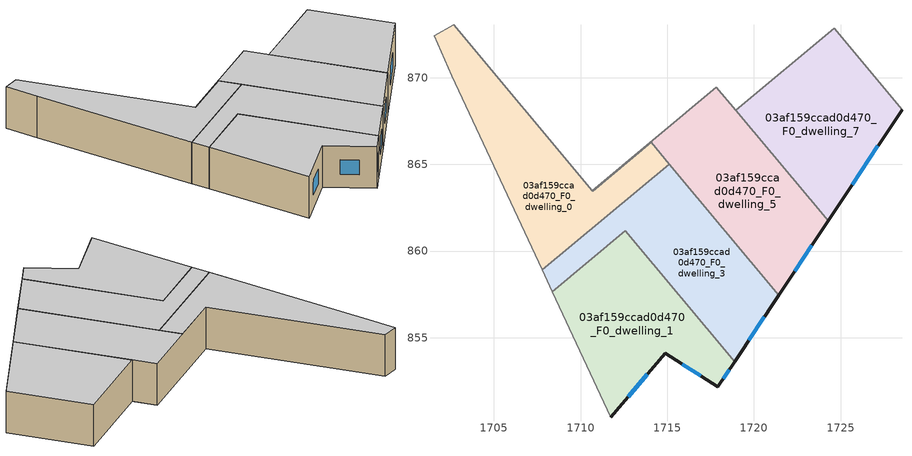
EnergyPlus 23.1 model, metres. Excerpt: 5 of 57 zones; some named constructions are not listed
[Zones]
03af159ccad0d470_F0_dwelling_0
 floor ground (EU_floor_Construction): 1714.07,866.26 1715.11,865.02 1707.78,858.91 1702.57,870.12 1701.55,872.42 1702.68,873.06 1710.69,863.45 z0
 wall adiabatic (EU_wall_Construction): 1702.68,873.06 1701.55,872.42 1702.57,870.12 1707.78,858.91 z0:3
 wall to 03af159ccad0d470_F0_dwelling_5 (EU_wall_Construction): 1715.11,865.02 1714.07,866.26 1710.69,863.45 1710.67,863.47 z0:3
 wall to 03af159ccad0d470_F0_dwelling_3 (EU_wall_Construction): 1707.78,858.91 1715.11,865.02 z0:3
 wall to 03af159ccad0d470_F0_dwelling_2 (EU_wall_Construction): 1710.67,863.47 1702.68,873.06 z0:3
 ceiling to 03af159ccad0d470_F1_dwelling_0 (EU_floor_Construction): 1715.11,865.02 1714.07,866.26 1710.69,863.45 1702.68,873.06 1701.55,872.42 1702.57,870.12 1707.78,858.91 z3
03af159ccad0d470_F0_dwelling_1
 floor ground (EU_floor_Construction): 1712.59,861.18 1718.88,853.63 1717.92,852.18 1714.88,854.11 1711.73,850.41 1708.36,857.66 z0
 wall outside (EU_wall_Construction): 1711.73,850.41 1714.88,854.11 1717.92,852.18 1718.88,853.63 z0:3
 wall to 03af159ccad0d470_F0_dwelling_3 (EU_wall_Construction): 1718.88,853.63 1712.59,861.18 1708.36,857.66 z0:3
 wall adiabatic (EU_wall_Construction): 1708.36,857.66 1711.73,850.41 z0:3
 window (EU_Window_Construction): 1718.23,852.65 1718.57,853.16 / 1715.87,853.48 1716.93,852.81 / 1712.76,851.61 1713.86,852.91 z0.98:2.02
 ceiling to 03af159ccad0d470_F1_dwelling_1 (EU_floor_Construction): 1717.92,852.18 1718.88,853.63 1712.59,861.18 1708.36,857.66 1711.73,850.41 1714.88,854.11 z3
03af159ccad0d470_F0_dwelling_3
 floor ground (EU_floor_Construction): 1715.11,865.02 1721.42,857.45 1718.88,853.63 1712.59,861.18 1708.36,857.66 1707.78,858.91 z0
 wall outside (EU_wall_Construction): 1718.88,853.63 1721.42,857.45 z0:3
 wall adiabatic (EU_wall_Construction): 1707.78,858.91 1708.36,857.66 z0:3
 wall to 03af159ccad0d470_F0_dwelling_5 (EU_wall_Construction): 1721.42,857.45 1715.11,865.02 z0:3
 window (EU_Window_Construction): 1719.71,854.87 1720.6,856.2 z0.98:2.02
 ceiling to 03af159ccad0d470_F1_dwelling_3 (EU_floor_Construction): 1718.88,853.63 1721.42,857.45 1715.11,865.02 1707.78,858.91 1708.36,857.66 1712.59,861.18 z3
03af159ccad0d470_F0_dwelling_5
 floor ground (EU_floor_Construction): 1717.84,869.45 1724.27,861.74 1721.42,857.45 1714.07,866.26 1710.69,863.45 1710.67,863.47 z0
 wall outside (EU_wall_Construction): 1721.42,857.45 1724.27,861.74 z0:3
 wall to 03af159ccad0d470_F0_dwelling_2 (EU_wall_Construction): 1717.84,869.45 1710.67,863.47 z0:3
 wall to 03af159ccad0d470_F0_dwelling_7 (EU_wall_Construction): 1724.27,861.74 1718.94,868.12 z0:3
 wall to 03af159ccad0d470_F0_dwelling_6 (EU_wall_Construction): 1718.94,868.12 1717.84,869.45 z0:3
 window (EU_Window_Construction): 1722.35,858.84 1723.34,860.34 z0.98:2.02
 ceiling to 03af159ccad0d470_F1_dwelling_5 (EU_floor_Construction): 1721.42,857.45 1724.27,861.74 1717.84,869.45 1710.67,863.47 1710.69,863.45 1714.07,866.26 z3
03af159ccad0d470_F0_dwelling_7
 floor ground (EU_floor_Construction): 1724.62,872.86 1728.54,868.16 1724.27,861.74 1718.94,868.12 z0
 wall outside (EU_wall_Construction): 1724.27,861.74 1728.54,868.16 z0:3
 wall to 03af159ccad0d470_F0_dwelling_6 (EU_wall_Construction): 1724.62,872.86 1718.94,868.12 z0:3
 wall to 03af159ccad0d470_F0_dwelling_8 (EU_wall_Construction): 1728.54,868.16 1724.62,872.86 z0:3
 window (EU_Window_Construction): 1725.66,863.83 1727.15,866.07 z0.98:2.02
 ceiling to 03af159ccad0d470_F1_dwelling_7 (EU_floor_Construction): 1724.27,861.74 1728.54,868.16 1724.62,872.86 1718.94,868.12 z3
[SCHEDULE:FILE] Column Number=1; Rows to Skip at Top=0; Number of Hours of Data=8760; Column Separator=Comma; Interpolate to Timestep=No; Minutes per Item=60; Adjust Schedule for Daylight Savings=Yes
Name | File
EU_Step8_GainSchedule_03af159ccad0d470_F2_dwelling_3_f000 | ../../schedules/03af159ccad0d470/03af159ccad0d470_F2_dwelling_3_f000_gain.csv
EU_Step8_GainSchedule_03af159ccad0d470_F2_dwelling_4_f000 | ../../schedules/03af159ccad0d470/03af159ccad0d470_F2_dwelling_4_f000_gain.csv
EU_Step8_GainSchedule_03af159ccad0d470_F2_dwelling_5_f000 | ../../schedules/03af159ccad0d470/03af159ccad0d470_F2_dwelling_5_f000_gain.csv
EU_Step8_GainSchedule_03af159ccad0d470_F2_dwelling_6_f000 | ../../schedules/03af159ccad0d470/03af159ccad0d470_F2_dwelling_6_f000_gain.csv
EU_Step8_GainSchedule_03af159ccad0d470_F2_dwelling_7_f000 | ../../schedules/03af159ccad0d470/03af159ccad0d470_F2_dwelling_7_f000_gain.csv
EU_Step8_GainSchedule_03af159ccad0d470_F2_dwelling_8_f000 | ../../schedules/03af159ccad0d470/03af159ccad0d470_F2_dwelling_8_f000_gain.csv
EU_Step8_GainSchedule_03af159ccad0d470_F2_dwelling_9_f000 | ../../schedules/03af159ccad0d470/03af159ccad0d470_F2_dwelling_9_f000_gain.csv
